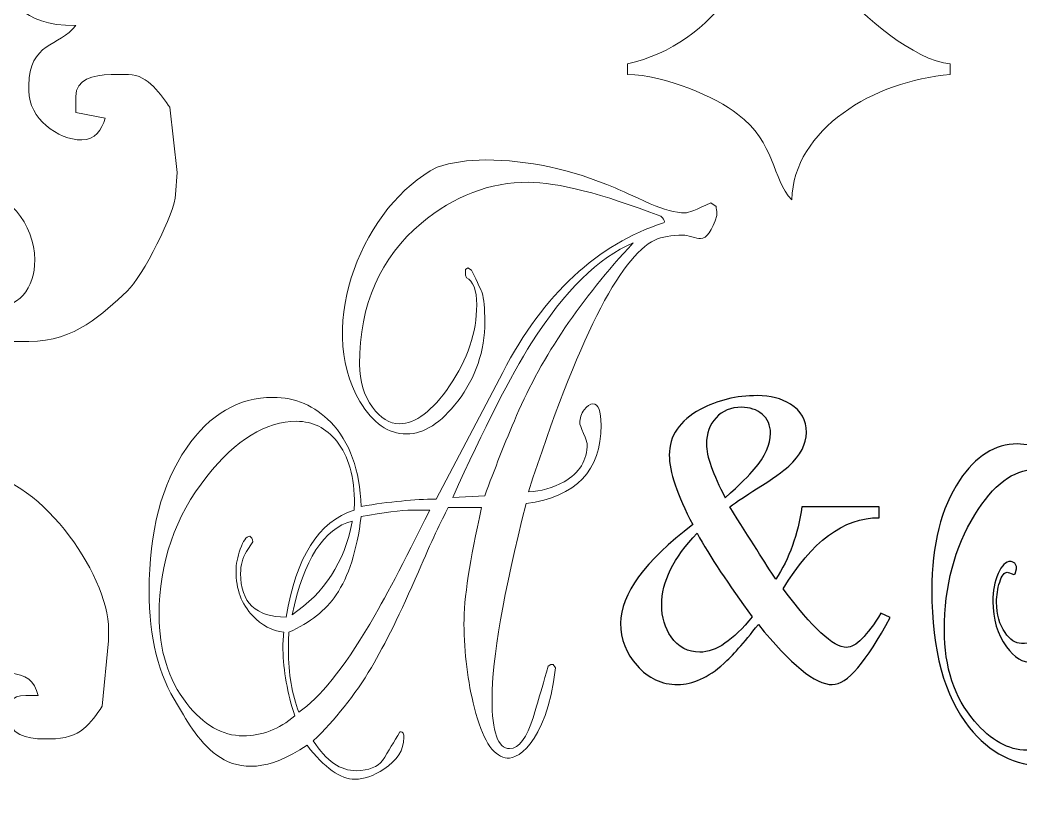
# Model space of a CAD drawing. Header units: millimetres. Extents: x -350 to -130, y -110 to 238.
# Drawn here: x -263.68 to -225.71, y -44.59 to -14.71 of the extents above; entities that cross this region are included whole.
import ezdxf

# ---------------------------------------------------------------- set-up
doc = ezdxf.new("R2010")
doc.units = ezdxf.units.MM
doc.header["$MEASUREMENT"] = 0
doc.layers.add('layer 1', color=7, linetype='Continuous')

msp = doc.modelspace()

# ---------------------------------------------------------------- linework, layer by layer
at = {"layer": 'layer 1', "color": 250, "lineweight": 9}
for points, knots in [([(-341.75, 49), (-341.75, 49), (-138.25, 49), (-138.25, 49), (-138.25, 49), (-133.7125, 49), (-130, 45.4225), (-130, 41.05), (-130, 41.05), (-130, 41.05), (-130, -102.05), (-130, -102.05), (-130, -102.05), (-130, -106.4225), (-133.7125, -110), (-138.25, -110), (-138.25, -110), (-138.25, -110), (-341.75, -110), (-341.75, -110), (-341.75, -110), (-346.2875, -110), (-350, -106.4225), (-350, -102.05), (-350, -102.05), (-350, -102.05), (-350, 41.05), (-350, 41.05), (-350, 41.05), (-350, 45.4225), (-346.2875, 49), (-341.75, 49)], [0, 0, 0, 0, 0.1111111, 0.1111111, 0.1111111, 0.1111111, 0.2222222, 0.2222222, 0.2222222, 0.2222222, 0.3333333, 0.3333333, 0.3333333, 0.3333333, 0.4444444, 0.4444444, 0.4444444, 0.4444445, 0.5555556, 0.5555556, 0.5555556, 0.5555556, 0.6666667, 0.6666667, 0.6666667, 0.6666667, 0.7777778, 0.7777778, 0.7777778, 0.7777778, 1, 1, 1, 1]), ([(-245.2692, -42.7226), (-245.7559, -42.6241), (-246.1452, -41.9932), (-246.4416, -40.8297), (-246.4416, -40.8297), (-246.6993, -39.8108), (-246.8313, -38.7498), (-246.8372, -37.6415), (-246.8372, -37.6415), (-246.8432, -36.6856), (-246.6184, -35.2149), (-246.1688, -33.2243), (-246.1688, -33.2243), (-246.1688, -33.2243), (-247.4338, -33.2243), (-247.4338, -33.2243), (-247.4338, -33.2243), (-247.6976, -33.7075), (-248.0753, -34.5164), (-248.5669, -35.6561), (-248.5669, -35.6561), (-249.2384, -37.2161), (-249.8349, -38.4241), (-250.3475, -39.2855), (-250.3475, -39.2855), (-250.986, -40.3518), (-251.7205, -41.2814), (-252.5538, -42.0693), (-252.5538, -42.0693), (-252.0622, -42.8414), (-251.5166, -43.2196), (-250.9201, -43.2091), (-250.9201, -43.2091), (-250.4464, -43.1985), (-250.1137, -43.0725), (-249.9279, -42.8256), (-249.9279, -42.8256), (-249.706, -42.4685), (-249.4842, -42.1008), (-249.2684, -41.7331), (-249.2684, -41.7331), (-249.2684, -41.7331), (-249.2234, -41.7331), (-249.2234, -41.7331), (-249.2234, -41.7331), (-249.1545, -41.7331), (-249.1185, -41.8067), (-249.1185, -41.9485), (-249.1185, -41.9485), (-249.1185, -42.4212), (-249.3703, -42.8204), (-249.8739, -43.1513), (-249.8739, -43.1513), (-250.2726, -43.4086), (-250.6383, -43.5347), (-250.971, -43.5347), (-250.971, -43.5347), (-251.5226, -43.5347), (-252.1282, -43.104), (-252.7906, -42.2426), (-252.7906, -42.2426), (-255.7676, -44.2536), (-256.938, -41.993), (-257.7069, -40.7114), (-257.7069, -40.7114), (-258.423, -39.5947), (-258.78, -38.1538), (-258.78, -36.381), (-258.78, -36.381), (-258.78, -34.133), (-258.3094, -32.3261), (-257.3651, -30.9605), (-257.3651, -30.9605), (-256.4808, -29.679), (-255.3866, -29.0382), (-254.0826, -29.0382), (-254.0826, -29.0382), (-253.2313, -29.0382), (-252.5029, -29.3533), (-251.8943, -29.9783), (-251.8943, -29.9783), (-251.1689, -30.7242), (-250.7852, -31.7956), (-250.7432, -33.177), (-250.7432, -33.177), (-249.6431, -32.9932), (-248.7018, -32.9039), (-247.9164, -32.9039), (-247.9164, -32.9039), (-247.9164, -32.9039), (-247.8984, -32.9039), (-247.8984, -32.9039), (-247.8984, -32.9039), (-247.8984, -32.9039), (-245.3684, -28.0875), (-245.3684, -28.0875), (-245.3684, -28.0875), (-243.8066, -25.1094), (-241.7712, -23.2185), (-239.2651, -22.4097), (-239.2651, -22.4097), (-239.2531, -22.4097), (-239.2411, -22.3992), (-239.2321, -22.3782), (-239.2321, -22.3782), (-239.2321, -22.3151), (-239.2771, -22.2416), (-239.37, -22.1628), (-239.37, -22.1628), (-241.6183, -21.3014), (-243.294, -20.8707), (-244.3941, -20.8707), (-244.3941, -20.8707), (-245.854, -20.8707), (-247.206, -21.3855), (-248.453, -22.4254), (-248.453, -22.4254), (-250.0148, -23.728), (-250.7972, -25.5138), (-250.7972, -27.7776), (-250.7972, -27.7776), (-250.7972, -28.4236), (-250.6323, -28.9699), (-250.3056, -29.4111), (-250.3056, -29.4111), (-249.9998, -29.8313), (-249.6611, -30.0414), (-249.2863, -30.0414), (-249.2863, -30.0414), (-248.6778, -30.0414), (-248.0423, -29.5581), (-247.3828, -28.597), (-247.3828, -28.597), (-246.6964, -27.5885), (-246.3546, -26.5695), (-246.3546, -25.5296), (-246.3546, -25.5296), (-246.3546, -24.9571), (-246.4865, -24.6157), (-246.7473, -24.5001), (-246.7473, -24.5001), (-246.7473, -24.5001), (-246.7833, -24.3951), (-246.7833, -24.3951), (-246.7833, -24.3951), (-246.7833, -24.3951), (-246.7833, -24.1797), (-246.7833, -24.1797), (-246.7833, -24.1797), (-246.7833, -24.1797), (-246.6964, -24.1167), (-246.6964, -24.1167), (-246.6964, -24.1167), (-246.6964, -24.1167), (-246.5465, -24.206), (-246.5465, -24.206), (-246.5465, -24.206), (-246.3067, -24.7102), (-246.1748, -24.9991), (-246.1508, -25.0674), (-246.1508, -25.0674), (-246.0818, -25.2932), (-246.0459, -25.6609), (-246.0459, -26.1599), (-246.0459, -26.1599), (-246.0459, -27.2786), (-246.3876, -28.2871), (-247.0741, -29.18), (-247.0741, -29.18), (-247.7066, -30.0098), (-248.3511, -30.4248), (-249.0136, -30.4248), (-249.0136, -30.4248), (-249.706, -30.4248), (-250.2936, -30.0151), (-250.7822, -29.1957), (-250.7822, -29.1957), (-252.522, -26.2595), (-250.6096, -21.7166), (-247.8584, -20.2974), (-247.8584, -20.2974), (-247.2905, -20.1159), (-246.6744, -20.0251), (-246.0099, -20.0251), (-246.0099, -20.0251), (-244.4181, -20.0251), (-242.7814, -20.377), (-241.0997, -21.0861), (-241.0997, -21.0861), (-240.8779, -21.1859), (-240.4372, -21.3855), (-239.7747, -21.6848), (-239.7747, -21.6848), (-239.2651, -21.9107), (-238.8215, -22.0262), (-238.4407, -22.0368), (-238.4407, -22.0368), (-238.3418, -22.0368), (-238.0151, -21.9107), (-237.4665, -21.6533), (-237.4665, -21.6533), (-237.4665, -21.6533), (-237.2717, -21.7899), (-237.2717, -21.7899), (-237.2717, -21.7899), (-237.2717, -21.8214), (-237.2687, -21.8634), (-237.2597, -21.9159), (-237.2597, -21.9159), (-237.2507, -21.9685), (-237.2447, -22.0052), (-237.2447, -22.0368), (-237.2447, -22.0368), (-237.2447, -22.0368), (-237.2447, -22.1313), (-237.2447, -22.1313), (-237.2447, -22.1313), (-237.4275, -22.7143), (-237.6314, -23.0084), (-237.8592, -23.0084), (-237.8592, -23.0084), (-237.9371, -23.0084), (-238.048, -22.9874), (-238.1949, -22.9454), (-238.1949, -22.9454), (-238.3418, -22.9034), (-238.4527, -22.8824), (-238.5277, -22.8824), (-238.5277, -22.8824), (-238.9803, -22.8824), (-239.334, -22.9454), (-239.5919, -23.0662), (-239.5919, -23.0662), (-240.9318, -23.7018), (-242.5326, -26.8899), (-244.3941, -32.6255), (-244.3941, -32.6255), (-243.9145, -32.6045), (-243.4649, -32.4785), (-243.0422, -32.2421), (-243.0422, -32.2421), (-242.4576, -31.9112), (-242.1639, -31.428), (-242.1639, -30.7924), (-242.1639, -30.7924), (-242.1639, -30.7504), (-242.2118, -30.6244), (-242.3047, -30.4038), (-242.3047, -30.4038), (-242.3977, -30.1832), (-242.4456, -30.0519), (-242.4456, -30.0098), (-242.4456, -30.0098), (-242.4456, -29.826), (-242.3887, -29.6579), (-242.2778, -29.5109), (-242.2778, -29.5109), (-242.1669, -29.3586), (-242.0559, -29.285), (-241.945, -29.285), (-241.945, -29.285), (-241.7382, -29.285), (-241.6363, -29.5581), (-241.6363, -30.0991), (-241.6363, -30.0991), (-241.6363, -31.8167), (-242.5835, -32.8041), (-244.4811, -33.072), (-244.4811, -33.072), (-245.3444, -36.4913), (-245.7731, -38.9546), (-245.7731, -40.4778), (-245.7731, -40.4778), (-245.7731, -41.7384), (-245.5512, -42.3687), (-245.1046, -42.3687), (-245.1046, -42.3687), (-244.7539, -42.3687), (-244.4541, -41.9695), (-244.2023, -41.1659), (-244.2023, -41.1659), (-244.1843, -41.1081), (-243.9954, -40.4621), (-243.6387, -39.2435), (-243.6387, -39.2435), (-243.6387, -39.2435), (-243.5428, -39.1805), (-243.5428, -39.1805), (-243.5428, -39.1805), (-243.5428, -39.1805), (-243.4559, -39.1805), (-243.4559, -39.1805), (-243.4559, -39.1805), (-243.4559, -39.1805), (-243.3659, -39.3013), (-243.3659, -39.3013), (-243.3659, -39.3013), (-243.711, -42.2985), (-244.9317, -42.8498), (-245.2692, -42.7226)], [0, 0, 0, 0, 0.0131579, 0.0131579, 0.0131579, 0.0131579, 0.0263158, 0.0263158, 0.0263158, 0.0263158, 0.0394737, 0.0394737, 0.0394737, 0.0394737, 0.0526316, 0.0526316, 0.0526316, 0.0526316, 0.0657895, 0.0657895, 0.0657895, 0.0657895, 0.0789474, 0.0789474, 0.0789474, 0.0789474, 0.0921053, 0.0921053, 0.0921053, 0.0921053, 0.1052632, 0.1052632, 0.1052632, 0.1052632, 0.1184211, 0.1184211, 0.1184211, 0.1184211, 0.1315789, 0.1315789, 0.1315789, 0.131579, 0.1447368, 0.1447368, 0.1447368, 0.1447369, 0.1578947, 0.1578947, 0.1578947, 0.1578947, 0.1710526, 0.1710526, 0.1710526, 0.1710526, 0.1842105, 0.1842105, 0.1842105, 0.1842105, 0.1973684, 0.1973684, 0.1973684, 0.1973684, 0.2105263, 0.2105263, 0.2105263, 0.2105263, 0.2236842, 0.2236842, 0.2236842, 0.2236842, 0.2368421, 0.2368421, 0.2368421, 0.2368421, 0.25, 0.25, 0.25, 0.25, 0.2631579, 0.2631579, 0.2631579, 0.2631579, 0.2763158, 0.2763158, 0.2763158, 0.2763158, 0.2894737, 0.2894737, 0.2894737, 0.2894737, 0.3026316, 0.3026316, 0.3026316, 0.3026316, 0.3157895, 0.3157895, 0.3157895, 0.3157895, 0.3289474, 0.3289474, 0.3289474, 0.3289474, 0.3421053, 0.3421053, 0.3421053, 0.3421053, 0.3552632, 0.3552632, 0.3552632, 0.3552632, 0.3684211, 0.3684211, 0.3684211, 0.3684211, 0.3815789, 0.3815789, 0.3815789, 0.381579, 0.3947368, 0.3947368, 0.3947368, 0.3947369, 0.4078947, 0.4078947, 0.4078947, 0.4078947, 0.4210526, 0.4210526, 0.4210526, 0.4210526, 0.4342105, 0.4342105, 0.4342105, 0.4342105, 0.4473684, 0.4473684, 0.4473684, 0.4473684, 0.4605263, 0.4605263, 0.4605263, 0.4605263, 0.4736842, 0.4736842, 0.4736842, 0.4736842, 0.4868421, 0.4868421, 0.4868421, 0.4868421, 0.5, 0.5, 0.5, 0.5, 0.5131579, 0.5131579, 0.5131579, 0.5131579, 0.5263158, 0.5263158, 0.5263158, 0.5263158, 0.5394737, 0.5394737, 0.5394737, 0.5394737, 0.5526316, 0.5526316, 0.5526316, 0.5526316, 0.5657895, 0.5657895, 0.5657895, 0.5657895, 0.5789474, 0.5789474, 0.5789474, 0.5789474, 0.5921053, 0.5921053, 0.5921053, 0.5921053, 0.6052632, 0.6052632, 0.6052632, 0.6052632, 0.6184211, 0.6184211, 0.6184211, 0.6184211, 0.6315789, 0.6315789, 0.6315789, 0.631579, 0.6447368, 0.6447368, 0.6447368, 0.6447369, 0.6578947, 0.6578947, 0.6578947, 0.6578947, 0.6710526, 0.6710526, 0.6710526, 0.6710526, 0.6842105, 0.6842105, 0.6842105, 0.6842105, 0.6973684, 0.6973684, 0.6973684, 0.6973684, 0.7105263, 0.7105263, 0.7105263, 0.7105263, 0.7236842, 0.7236842, 0.7236842, 0.7236842, 0.7368421, 0.7368421, 0.7368421, 0.7368421, 0.75, 0.75, 0.75, 0.75, 0.7631579, 0.7631579, 0.7631579, 0.7631579, 0.7763158, 0.7763158, 0.7763158, 0.7763158, 0.7894737, 0.7894737, 0.7894737, 0.7894737, 0.8026316, 0.8026316, 0.8026316, 0.8026316, 0.8157895, 0.8157895, 0.8157895, 0.8157895, 0.8289474, 0.8289474, 0.8289474, 0.8289474, 0.8421053, 0.8421053, 0.8421053, 0.8421053, 0.8552632, 0.8552632, 0.8552632, 0.8552632, 0.8684211, 0.8684211, 0.8684211, 0.8684211, 0.8815789, 0.8815789, 0.8815789, 0.881579, 0.8947368, 0.8947368, 0.8947368, 0.8947369, 0.9078947, 0.9078947, 0.9078947, 0.9078947, 0.9210526, 0.9210526, 0.9210526, 0.9210526, 0.9342105, 0.9342105, 0.9342105, 0.9342105, 0.9473684, 0.9473684, 0.9473684, 0.9473684, 0.9605263, 0.9605263, 0.9605263, 0.9605263, 0.9736842, 0.9736842, 0.9736842, 0.9736842, 1, 1, 1, 1]), ([(-246.0459, -32.7778), (-245.6831, -31.7746), (-245.2815, -30.7557), (-244.8438, -29.7315), (-244.8438, -29.7315), (-243.8695, -27.473), (-242.3947, -25.288), (-240.4162, -23.1765), (-240.4162, -23.1765), (-241.7292, -23.7228), (-243.0122, -24.9833), (-244.2712, -26.9635), (-244.2712, -26.9635), (-245.0686, -28.224), (-246.0668, -30.1832), (-247.2659, -32.8409), (-247.2659, -32.8409), (-247.2659, -32.8409), (-246.0459, -32.7778), (-246.0459, -32.7778)], [0, 0, 0, 0, 0.1666667, 0.1666667, 0.1666667, 0.1666667, 0.3333333, 0.3333333, 0.3333333, 0.3333333, 0.5, 0.5, 0.5, 0.5, 0.6666667, 0.6666667, 0.6666667, 0.6666667, 1, 1, 1, 1]), ([(-253.669, -37.9462), (-254.1186, -37.8989), (-254.5143, -37.6941), (-254.853, -37.3316), (-254.853, -37.3316), (-255.2757, -36.8904), (-255.4856, -36.3232), (-255.4856, -35.6246), (-255.4856, -35.6246), (-255.4856, -35.3778), (-255.4316, -35.1046), (-255.3237, -34.7948), (-255.3237, -34.7948), (-255.2158, -34.4849), (-255.0959, -34.322), (-254.967, -34.301), (-254.967, -34.301), (-254.892, -34.343), (-254.853, -34.4166), (-254.853, -34.5164), (-254.853, -34.5164), (-254.853, -34.5164), (-255.0839, -34.8893), (-255.0839, -34.8893), (-255.0839, -34.8893), (-255.2367, -35.1309), (-255.3117, -35.4093), (-255.3117, -35.7192), (-255.3117, -35.7192), (-255.3117, -36.8274), (-254.7361, -37.3789), (-253.582, -37.3789), (-253.582, -37.3789), (-253.2073, -35.1046), (-252.35, -33.7495), (-251.007, -33.3188), (-251.007, -33.3188), (-251.007, -33.2978), (-251.004, -33.2611), (-250.998, -33.2085), (-250.998, -33.2085), (-250.992, -33.156), (-250.989, -33.1245), (-250.989, -33.1035), (-250.989, -33.1035), (-250.989, -32.0635), (-251.2169, -31.2652), (-251.6665, -30.7032), (-251.6665, -30.7032), (-252.0652, -30.1989), (-252.5718, -29.9468), (-253.1863, -29.9468), (-253.1863, -29.9468), (-254.3554, -29.9468), (-255.4915, -30.6454), (-256.5917, -32.0373), (-256.5917, -32.0373), (-257.7998, -33.5657), (-258.4023, -35.3147), (-258.4023, -37.2844), (-258.4023, -37.2844), (-258.4023, -38.629), (-258.0546, -39.753), (-257.3561, -40.6564), (-257.3561, -40.6564), (-256.7176, -41.4758), (-256.0042, -41.8855), (-255.2158, -41.8855), (-255.2158, -41.8855), (-254.5053, -41.8855), (-253.8518, -41.6333), (-253.2553, -41.1291), (-253.2553, -41.1291), (-253.5371, -40.2625), (-253.6869, -39.4168), (-253.7049, -38.608), (-253.7049, -38.608), (-253.7109, -38.4136), (-253.6989, -38.193), (-253.669, -37.9462)], [0, 0, 0, 0, 0.047619, 0.047619, 0.047619, 0.0476191, 0.0952381, 0.0952381, 0.0952381, 0.0952381, 0.1428571, 0.1428571, 0.1428571, 0.1428572, 0.1904762, 0.1904762, 0.1904762, 0.1904762, 0.2380952, 0.2380952, 0.2380952, 0.2380952, 0.2857143, 0.2857143, 0.2857143, 0.2857143, 0.3333333, 0.3333333, 0.3333333, 0.3333333, 0.3809524, 0.3809524, 0.3809524, 0.3809524, 0.4285714, 0.4285714, 0.4285714, 0.4285714, 0.4761905, 0.4761905, 0.4761905, 0.4761905, 0.5238095, 0.5238095, 0.5238095, 0.5238095, 0.5714286, 0.5714286, 0.5714286, 0.5714286, 0.6190476, 0.6190476, 0.6190476, 0.6190476, 0.6666667, 0.6666667, 0.6666667, 0.6666667, 0.7142857, 0.7142857, 0.7142857, 0.7142857, 0.7619048, 0.7619048, 0.7619048, 0.7619048, 0.8095238, 0.8095238, 0.8095238, 0.8095238, 0.8571429, 0.8571429, 0.8571429, 0.8571429, 0.9047619, 0.9047619, 0.9047619, 0.9047619, 1, 1, 1, 1]), ([(-248.1352, -33.3188), (-248.1352, -33.3188), (-248.7947, -33.3188), (-248.7947, -33.3188), (-248.7947, -33.3188), (-249.2294, -33.3188), (-249.8769, -33.4029), (-250.7372, -33.5657), (-250.7372, -33.5657), (-250.8991, -34.8578), (-251.2169, -35.8452), (-251.6845, -36.5333), (-251.6845, -36.5333), (-252.0832, -37.1216), (-252.6797, -37.589), (-253.4771, -37.9514), (-253.4771, -37.9514), (-253.4891, -38.0932), (-253.4951, -38.3138), (-253.4951, -38.6132), (-253.4951, -38.6132), (-253.4951, -39.5429), (-253.3632, -40.336), (-253.0994, -40.982), (-253.0994, -40.982), (-252.314, -40.4568), (-251.4177, -39.3433), (-250.4105, -37.6415), (-250.4105, -37.6415), (-249.8889, -36.7696), (-249.1305, -35.3305), (-248.1352, -33.3188)], [0, 0, 0, 0, 0.1111111, 0.1111111, 0.1111111, 0.1111111, 0.2222222, 0.2222222, 0.2222222, 0.2222222, 0.3333333, 0.3333333, 0.3333333, 0.3333333, 0.4444444, 0.4444444, 0.4444444, 0.4444445, 0.5555556, 0.5555556, 0.5555556, 0.5555556, 0.6666667, 0.6666667, 0.6666667, 0.6666667, 0.7777778, 0.7777778, 0.7777778, 0.7777778, 1, 1, 1, 1]), ([(-251.079, -33.7653), (-251.079, -33.7653), (-251.079, -33.7338), (-251.079, -33.7338), (-251.079, -33.7338), (-252.1491, -34.0122), (-252.9105, -35.1939), (-253.3602, -37.2896), (-253.3602, -37.2896), (-252.1311, -36.465), (-251.3697, -35.2937), (-251.079, -33.7653)], [0, 0, 0, 0, 0.25, 0.25, 0.25, 0.25, 0.5, 0.5, 0.5, 0.5, 1, 1, 1, 1])]:
    msp.add_open_spline(points, degree=3, knots=knots, dxfattribs=at)
at = {"layer": 'layer 1', "lineweight": 9}
for points, knots in [([(-240.6353, -16.7862), (-239.2066, -16.7862), (-237.2633, -17.6624), (-236.4571, -18.2812), (-236.4571, -18.2812), (-235.0092, -19.3926), (-235.1617, -20.7284), (-234.4016, -21.5403), (-234.4016, -21.5403), (-234.3374, -18.8662), (-231.2878, -17.01), (-228.3905, -16.7862), (-228.3905, -16.7862), (-228.3905, -16.7862), (-228.3905, -16.3728), (-228.3905, -16.3728), (-228.3905, -16.3728), (-229.7386, -16.2686), (-231.8141, -14.5001), (-232.4922, -13.5665), (-232.4922, -13.5665), (-233.417, -12.2932), (-234.1661, -9.6274), (-234.6242, -9.1381), (-234.6242, -9.1381), (-235.429, -12.3454), (-237.2788, -15.6467), (-240.6353, -16.3728), (-240.6353, -16.3728), (-240.6353, -16.3728), (-240.6353, -16.7862), (-240.6353, -16.7862)], [0, 0, 0, 0, 0.1111111, 0.1111111, 0.1111111, 0.1111111, 0.2222222, 0.2222222, 0.2222222, 0.2222222, 0.3333333, 0.3333333, 0.3333333, 0.3333333, 0.4444444, 0.4444444, 0.4444444, 0.4444445, 0.5555556, 0.5555556, 0.5555556, 0.5555556, 0.6666667, 0.6666667, 0.6666667, 0.6666667, 0.7777778, 0.7777778, 0.7777778, 0.7777778, 1, 1, 1, 1]), ([(-268.4645, -23.6074), (-267.6711, -22.7599), (-267.6203, -21.127), (-265.5703, -21.127), (-265.5703, -21.127), (-264.1603, -21.127), (-263.1213, -22.4771), (-263.1213, -23.8141), (-263.1213, -23.8141), (-263.1213, -24.9117), (-263.6962, -25.6744), (-264.9023, -25.6744), (-264.9023, -25.6744), (-264.9023, -25.6744), (-266.0155, -25.6744), (-266.0155, -25.6744), (-266.0155, -25.6744), (-265.802, -26.4169), (-264.9869, -26.9147), (-264.0118, -26.9147), (-264.0118, -26.9147), (-264.0118, -26.9147), (-263.3439, -26.9147), (-263.3439, -26.9147), (-263.3439, -26.9147), (-261.5703, -26.9147), (-260.5495, -25.8633), (-259.6127, -25.0046), (-259.6127, -25.0046), (-259.048, -24.487), (-257.778, -21.977), (-257.778, -21.3337), (-257.778, -21.3337), (-257.778, -21.3337), (-257.7213, -20.5009), (-257.7213, -20.5009), (-257.7213, -20.5009), (-257.7213, -20.5009), (-258.0007, -18.0264), (-258.0007, -18.0264), (-258.0007, -18.0264), (-258.3189, -17.5852), (-258.806, -16.7862), (-259.5592, -16.7862), (-259.5592, -16.7862), (-259.5592, -16.7862), (-260.227, -16.7862), (-260.227, -16.7862), (-260.227, -16.7862), (-260.9106, -16.7862), (-261.5629, -16.9776), (-261.5629, -17.613), (-261.5629, -17.613), (-261.5629, -17.613), (-261.5608, -18.2257), (-261.5608, -18.2257), (-261.5608, -18.2257), (-261.5608, -18.2257), (-260.4497, -18.4398), (-260.4497, -18.4398), (-260.4497, -18.4398), (-260.5761, -18.8795), (-260.8362, -19.2666), (-261.3402, -19.2666), (-261.3402, -19.2666), (-262.2552, -19.2666), (-263.3439, -18.4375), (-263.3439, -17.4063), (-263.3439, -17.4063), (-263.3439, -17.4063), (-263.3439, -17.1996), (-263.3439, -17.1996), (-263.3439, -17.1996), (-263.3439, -15.5632), (-262.1852, -15.7146), (-261.5629, -14.9259), (-261.5629, -14.9259), (-263.7511, -14.9259), (-263.8555, -13.8547), (-265.125, -13.0655), (-265.125, -13.0655), (-265.125, -15.8461), (-267.4077, -19.68), (-270.0229, -19.68), (-270.0229, -19.68), (-270.0229, -19.68), (-271.1361, -19.68), (-271.1361, -19.68), (-271.1361, -19.68), (-271.1361, -19.68), (-271.1361, -20.0934), (-271.1361, -20.0934), (-271.1361, -20.0934), (-269.4822, -20.2212), (-268.8163, -22.2054), (-268.4645, -23.6074)], [0, 0, 0, 0, 0.04, 0.04, 0.04, 0.04, 0.08, 0.08, 0.08, 0.08, 0.12, 0.12, 0.12, 0.12, 0.16, 0.16, 0.16, 0.16, 0.2, 0.2, 0.2, 0.2, 0.24, 0.24, 0.24, 0.24, 0.28, 0.28, 0.28, 0.28, 0.32, 0.32, 0.32, 0.32, 0.36, 0.36, 0.36, 0.36, 0.4, 0.4, 0.4, 0.4, 0.44, 0.44, 0.44, 0.44, 0.48, 0.48, 0.48, 0.48, 0.52, 0.52, 0.52, 0.52, 0.56, 0.56, 0.56, 0.56, 0.6, 0.6, 0.6, 0.6, 0.64, 0.64, 0.64, 0.64, 0.68, 0.68, 0.68, 0.68, 0.72, 0.72, 0.72, 0.72, 0.76, 0.76, 0.76, 0.76, 0.8, 0.8, 0.8, 0.8, 0.84, 0.84, 0.84, 0.84, 0.88, 0.88, 0.88, 0.88, 0.92, 0.92, 0.92, 0.92, 1, 1, 1, 1]), ([(-272.1177, -39.1102), (-270.1333, -39.1102), (-267.665, -43.0766), (-267.665, -45.7247), (-267.665, -45.7247), (-266.4364, -44.9609), (-266.381, -43.8643), (-264.1029, -43.8643), (-264.1029, -43.8643), (-264.6483, -43.1731), (-265.8839, -42.9778), (-265.8839, -41.7973), (-265.8839, -41.7973), (-265.8839, -40.6183), (-265.094, -39.5236), (-264.1029, -39.5236), (-264.1029, -39.5236), (-263.4196, -39.5236), (-263.1455, -39.8085), (-262.9897, -40.3504), (-262.9897, -40.3504), (-263.7031, -40.3652), (-264.1029, -40.2831), (-264.1029, -40.9705), (-264.1029, -40.9705), (-264.1029, -40.9705), (-264.1029, -41.1772), (-264.1029, -41.1772), (-264.1029, -41.1772), (-264.1029, -41.8126), (-263.4506, -42.004), (-262.767, -42.004), (-262.767, -42.004), (-262.767, -42.004), (-262.5444, -42.004), (-262.5444, -42.004), (-262.5444, -42.004), (-261.3626, -42.004), (-261.0013, -41.4025), (-260.5625, -40.7615), (-260.5625, -40.7615), (-260.5625, -40.7615), (-260.318, -38.2833), (-260.318, -38.2833), (-260.318, -38.2833), (-260.318, -38.2833), (-260.318, -37.87), (-260.318, -37.87), (-260.318, -37.87), (-260.318, -35.6892), (-263.0895, -31.8755), (-265.4386, -31.8755), (-265.4386, -31.8755), (-265.4386, -31.8755), (-266.9971, -31.8755), (-266.9971, -31.8755), (-266.9971, -31.8755), (-267.5941, -31.8755), (-268.3869, -32.5294), (-268.5555, -33.1158), (-268.5555, -33.1158), (-268.5555, -33.1158), (-266.9971, -33.1158), (-266.9971, -33.1158), (-266.9971, -33.1158), (-266.2545, -33.1158), (-265.6613, -34.1268), (-265.6613, -34.7694), (-265.6613, -34.7694), (-265.6613, -36.2836), (-266.5214, -37.6632), (-268.1103, -37.6632), (-268.1103, -37.6632), (-268.1103, -37.6632), (-268.3328, -37.6632), (-268.3328, -37.6632), (-268.3328, -37.6632), (-269.966, -37.6632), (-270.3836, -35.846), (-271.0045, -35.1828), (-271.0045, -35.1828), (-271.3563, -36.5848), (-272.0222, -38.569), (-273.6761, -38.6968), (-273.6761, -38.6968), (-273.6761, -38.6968), (-273.6761, -39.1102), (-273.6761, -39.1102), (-273.6761, -39.1102), (-273.6761, -39.1102), (-272.1177, -39.1102), (-272.1177, -39.1102)], [0, 0, 0, 0, 0.0416667, 0.0416667, 0.0416667, 0.0416667, 0.0833333, 0.0833333, 0.0833333, 0.0833333, 0.125, 0.125, 0.125, 0.125, 0.1666667, 0.1666667, 0.1666667, 0.1666667, 0.2083333, 0.2083333, 0.2083333, 0.2083333, 0.25, 0.25, 0.25, 0.25, 0.2916667, 0.2916667, 0.2916667, 0.2916667, 0.3333333, 0.3333333, 0.3333333, 0.3333333, 0.375, 0.375, 0.375, 0.375, 0.4166667, 0.4166667, 0.4166667, 0.4166667, 0.4583333, 0.4583333, 0.4583333, 0.4583333, 0.5, 0.5, 0.5, 0.5, 0.5416667, 0.5416667, 0.5416667, 0.5416667, 0.5833333, 0.5833333, 0.5833333, 0.5833333, 0.625, 0.625, 0.625, 0.625, 0.6666667, 0.6666667, 0.6666667, 0.6666667, 0.7083333, 0.7083333, 0.7083333, 0.7083333, 0.75, 0.75, 0.75, 0.75, 0.7916667, 0.7916667, 0.7916667, 0.7916667, 0.8333333, 0.8333333, 0.8333333, 0.8333333, 0.875, 0.875, 0.875, 0.875, 0.9166667, 0.9166667, 0.9166667, 0.9166667, 1, 1, 1, 1])]:
    msp.add_open_spline(points, degree=3, knots=knots, dxfattribs=at)
at = {"layer": 'layer 1', "color": 250}
msp.add_open_spline([(-218.6749, -20.8482), (-219.9069, -20.8482), (-221.0249, -21.4032), (-222.029, -22.5079), (-222.029, -22.5079), (-223.2731, -23.8849), (-223.8964, -25.7697), (-223.8964, -28.1728), (-223.8964, -28.1728), (-223.8964, -29.0943), (-223.7508, -29.8482), (-223.4622, -30.4346), (-223.4622, -30.4346), (-223.1736, -31.0157), (-222.8147, -31.3089), (-222.383, -31.3089), (-222.383, -31.3089), (-221.8471, -31.3089), (-221.265, -30.7906), (-220.6345, -29.7592), (-220.6345, -29.7592), (-219.9772, -28.6754), (-219.6474, -27.5707), (-219.6474, -26.4451), (-219.6474, -26.4451), (-219.6474, -25.8587), (-219.7323, -25.3927), (-219.9045, -25.0472), (-219.9045, -25.0472), (-220.0742, -24.6964), (-220.295, -24.5236), (-220.5641, -24.5236), (-220.5641, -24.5236), (-220.974, -24.5236), (-221.3426, -24.8168), (-221.6749, -25.3979), (-221.6749, -25.3979), (-222.0314, -26.0105), (-222.2084, -26.7487), (-222.2084, -27.6074), (-222.2084, -27.6074), (-222.2084, -27.9529), (-222.1308, -28.2409), (-221.9732, -28.466), (-221.9732, -28.466), (-221.9732, -28.466), (-221.7452, -28.8011), (-221.7452, -28.8011), (-221.7452, -28.8011), (-221.7767, -28.9477), (-221.8204, -29.0157), (-221.8713, -29.0157), (-221.8713, -29.0157), (-221.8907, -28.9948), (-221.915, -28.9738), (-221.9416, -28.9529), (-221.9416, -28.9529), (-222.2254, -28.3089), (-222.3685, -27.8063), (-222.3685, -27.4503), (-222.3685, -27.4503), (-222.3685, -26.4869), (-222.189, -25.6911), (-221.8276, -25.0681), (-221.8276, -25.0681), (-221.4978, -24.4765), (-221.1049, -24.1781), (-220.649, -24.1781), (-220.649, -24.1781), (-220.2901, -24.1781), (-219.9942, -24.4294), (-219.7614, -24.932), (-219.7614, -24.932), (-219.531, -25.4346), (-219.4146, -26.0733), (-219.4146, -26.8482), (-219.4146, -26.8482), (-219.4146, -28.2409), (-219.6887, -29.4346), (-220.2391, -30.4293), (-220.2391, -30.4293), (-220.7581, -31.3717), (-221.3475, -31.8429), (-222.0071, -31.8429), (-222.0071, -31.8429), (-222.6959, -31.8429), (-223.2706, -31.3403), (-223.7241, -30.3351), (-223.7241, -30.3351), (-224.1777, -29.3299), (-224.4056, -28.0786), (-224.4056, -26.5812), (-224.4056, -26.5812), (-224.4056, -24.3404), (-223.9084, -22.6336), (-222.9142, -21.4608), (-222.9142, -21.4608), (-222.1138, -20.5184), (-221.151, -20.0524), (-220.0233, -20.0629), (-220.0233, -20.0629), (-218.7865, -20.0734), (-217.5933, -20.4137), (-216.4438, -21.0891), (-216.4438, -21.0891), (-216.4438, -21.0891), (-216.0581, -21.3299), (-215.2845, -21.8168), (-215.2845, -21.8168), (-214.8407, -22.0995), (-214.4478, -22.2357), (-214.1059, -22.2357), (-214.1059, -22.2357), (-214.021, -22.2357), (-213.8949, -22.1624), (-213.7251, -22.0158), (-213.7251, -22.0158), (-213.5578, -21.8639), (-213.4608, -21.7906), (-213.4317, -21.7906), (-213.4317, -21.7906), (-213.4026, -21.7906), (-213.3832, -21.8744), (-213.3759, -22.0367), (-213.3759, -22.0367), (-213.3759, -22.2723), (-213.4099, -22.5079), (-213.4802, -22.7435), (-213.4802, -22.7435), (-213.5578, -23.0105), (-213.6475, -23.1414), (-213.7518, -23.1414), (-213.7518, -23.1414), (-213.8415, -23.1414), (-213.9725, -23.0995), (-214.1422, -23.021), (-214.1422, -23.021), (-214.312, -22.9372), (-214.4406, -22.8953), (-214.5254, -22.8953), (-214.5254, -22.8953), (-215.3839, -22.8744), (-216.1891, -23.911), (-216.9409, -25.9948), (-216.9409, -25.9948), (-217.506, -27.5602), (-217.9716, -29.4555), (-218.3403, -31.6859), (-218.3403, -31.6859), (-218.2408, -31.5811), (-218.1778, -31.5288), (-218.1487, -31.5288), (-218.1487, -31.5288), (-218.1123, -31.5288), (-218.0541, -31.5445), (-217.9764, -31.5759), (-217.9764, -31.5759), (-217.8964, -31.6073), (-217.8382, -31.623), (-217.8019, -31.623), (-217.8019, -31.623), (-217.1277, -31.623), (-216.3104, -30.6178), (-215.35, -28.6021), (-215.35, -28.6021), (-215.35, -28.6021), (-212.6774, -23.021), (-212.6774, -23.021), (-212.6774, -23.021), (-211.5182, -21.0053), (-210.3565, -20.0001), (-209.1973, -20.0001), (-209.1973, -20.0001), (-208.7899, -20.0001), (-208.5861, -20.2095), (-208.5861, -20.6283), (-208.5861, -20.6283), (-208.5861, -20.8325), (-208.6298, -21.0262), (-208.722, -21.22), (-208.722, -21.22), (-208.8117, -21.4084), (-208.9039, -21.5027), (-208.9985, -21.5027), (-208.9985, -21.5027), (-208.9985, -21.5027), (-209.2458, -20.9948), (-209.2458, -20.9948), (-209.2458, -20.9948), (-209.4083, -20.665), (-209.5611, -20.5027), (-209.709, -20.5027), (-209.709, -20.5027), (-210.1916, -20.5027), (-210.8804, -21.3823), (-211.7753, -23.1414), (-211.7753, -23.1414), (-212.5635, -24.6859), (-213.4486, -26.4032), (-214.4333, -28.2984), (-214.4333, -28.2984), (-215.4616, -30.2723), (-216.4074, -31.4241), (-217.2756, -31.7487), (-217.2756, -31.7487), (-217.2756, -31.7487), (-217.7582, -31.9319), (-217.7582, -31.9319), (-217.7582, -31.9319), (-217.62, -32.0681), (-217.4599, -32.2356), (-217.2731, -32.4398), (-217.2731, -32.4398), (-216.7033, -33.0733), (-216.3783, -34.2565), (-216.2958, -35.9843), (-216.2958, -35.9843), (-216.2691, -36.7225), (-216.2061, -38.1675), (-216.1115, -40.3245), (-216.1115, -40.3245), (-216.0509, -41.7277), (-215.8205, -42.4292), (-215.4252, -42.4292), (-215.4252, -42.4292), (-215.0032, -42.4292), (-214.6564, -41.5392), (-214.3823, -39.7539), (-214.3823, -39.7539), (-214.3823, -39.7539), (-214.2902, -39.5392), (-214.2902, -39.5392), (-214.2902, -39.5392), (-214.2902, -39.5392), (-214.1762, -39.445), (-214.1762, -39.445), (-214.1762, -39.445), (-214.1762, -39.445), (-214.0719, -39.5706), (-214.0719, -39.5706), (-214.0719, -39.5706), (-214.118, -40.4083), (-214.3193, -41.1832), (-214.6758, -41.8952), (-214.6758, -41.8952), (-215.0299, -42.6072), (-215.4009, -42.9633), (-215.789, -42.9633), (-215.789, -42.9633), (-216.9457, -42.9633), (-217.523, -41.424), (-217.523, -38.3403), (-217.523, -38.3403), (-217.523, -37.9319), (-217.5133, -37.3193), (-217.4963, -36.5078), (-217.4963, -36.5078), (-217.4769, -35.6963), (-217.4672, -35.0837), (-217.4672, -34.6754), (-217.4672, -34.6754), (-217.4672, -32.9738), (-217.6612, -32.1256), (-218.0492, -32.1256), (-218.0492, -32.1256), (-218.1074, -32.1256), (-218.1729, -32.1466), (-218.2481, -32.1937), (-218.2481, -32.1937), (-218.2481, -32.1937), (-218.3063, -32.1361), (-218.3063, -32.1361), (-218.3063, -32.1361), (-218.3063, -32.1361), (-218.3839, -31.8429), (-218.3839, -31.8429), (-218.3839, -31.8429), (-219.16, -35.7068), (-219.9336, -38.4136), (-220.7, -39.9528), (-220.7, -39.9528), (-221.7185, -41.9999), (-223.0887, -43.0261), (-224.8131, -43.0261), (-224.8131, -43.0261), (-225.9407, -43.0261), (-226.8939, -42.5392), (-227.6699, -41.5654), (-227.6699, -41.5654), (-228.6182, -40.3821), (-229.0911, -38.6439), (-229.0911, -36.3612), (-229.0911, -36.3612), (-229.0911, -34.6335), (-228.7394, -33.2408), (-228.0385, -32.1885), (-228.0385, -32.1885), (-227.425, -31.267), (-226.6926, -30.8063), (-225.8462, -30.8063), (-225.8462, -30.8063), (-225.1671, -30.8063), (-224.5681, -31.1309), (-224.0491, -31.7749), (-224.0491, -31.7749), (-223.4234, -32.5393), (-223.1106, -33.5916), (-223.1106, -34.9214), (-223.1106, -34.9214), (-223.1106, -36.1623), (-223.3386, -37.1727), (-223.792, -37.9633), (-223.792, -37.9633), (-224.2092, -38.712), (-224.7112, -39.0889), (-225.2981, -39.0994), (-225.2981, -39.0994), (-225.6376, -39.1099), (-225.9577, -38.9109), (-226.2561, -38.5026), (-226.2561, -38.5026), (-226.6029, -38.0314), (-226.775, -37.4555), (-226.775, -36.7801), (-226.775, -36.7801), (-226.775, -36.3926), (-226.7071, -36.0418), (-226.5713, -35.7277), (-226.5713, -35.7277), (-226.4379, -35.4136), (-226.2827, -35.2617), (-226.1081, -35.2617), (-226.1081, -35.2617), (-226.0693, -35.2617), (-226.0111, -35.2827), (-225.9359, -35.335), (-225.9359, -35.335), (-225.9359, -35.335), (-225.8729, -35.4607), (-225.8729, -35.4607), (-225.8729, -35.4607), (-225.8729, -35.4607), (-225.8729, -35.5497), (-225.8729, -35.5497), (-225.8729, -35.5497), (-225.8729, -35.5497), (-225.9214, -35.7329), (-225.9214, -35.7329), (-225.9214, -35.7329), (-225.9214, -35.7329), (-225.9796, -35.7644), (-225.9796, -35.7644), (-225.9796, -35.7644), (-226.1202, -35.7068), (-226.2027, -35.6754), (-226.2269, -35.6754), (-226.2269, -35.6754), (-226.3409, -35.6754), (-226.4379, -35.801), (-226.5155, -36.0523), (-226.5155, -36.0523), (-226.5931, -36.2984), (-226.632, -36.5549), (-226.632, -36.8115), (-226.632, -36.8115), (-226.632, -37.2827), (-226.5252, -37.6649), (-226.3118, -37.9633), (-226.3118, -37.9633), (-226.1226, -38.2408), (-225.9141, -38.3769), (-225.6861, -38.3769), (-225.6861, -38.3769), (-225.1138, -38.3874), (-224.5924, -38.0785), (-224.1243, -37.4555), (-224.1243, -37.4555), (-223.5738, -36.7277), (-223.2997, -35.7958), (-223.2997, -34.6492), (-223.2997, -34.6492), (-223.2997, -33.7068), (-223.5156, -32.9738), (-223.9449, -32.4398), (-223.9449, -32.4398), (-224.3037, -32), (-224.7185, -31.7801), (-225.1865, -31.7801), (-225.1865, -31.7801), (-225.9941, -31.7801), (-226.7532, -32.3508), (-227.4613, -33.4974), (-227.4613, -33.4974), (-228.2277, -34.7382), (-228.6109, -36.1937), (-228.6109, -37.8743), (-228.6109, -37.8743), (-228.6109, -39.2827), (-228.2326, -40.4345), (-227.4759, -41.3245), (-227.4759, -41.3245), (-226.8454, -42.0627), (-226.1833, -42.4292), (-225.4873, -42.4292), (-225.4873, -42.4292), (-223.9449, -42.4292), (-222.5601, -40.8638), (-221.3353, -37.7277), (-221.3353, -37.7277), (-220.2925, -34.4031), (-219.3249, -31.3508), (-218.43, -28.5759), (-218.43, -28.5759), (-217.3047, -25.0943), (-216.0654, -23.0524), (-214.717, -22.4608), (-214.717, -22.4608), (-214.717, -22.4608), (-216.6717, -21.3875), (-216.6717, -21.3875), (-216.6717, -21.3875), (-217.3241, -21.0262), (-217.9934, -20.8482), (-218.6749, -20.8482)], degree=3, knots=[0, 0, 0, 0, 0.0093458, 0.0093458, 0.0093458, 0.0093458, 0.0186916, 0.0186916, 0.0186916, 0.0186916, 0.0280374, 0.0280374, 0.0280374, 0.0280374, 0.0373832, 0.0373832, 0.0373832, 0.0373832, 0.046729, 0.046729, 0.046729, 0.046729, 0.0560748, 0.0560748, 0.0560748, 0.0560748, 0.0654206, 0.0654206, 0.0654206, 0.0654206, 0.0747664, 0.0747664, 0.0747664, 0.0747664, 0.0841121, 0.0841121, 0.0841121, 0.0841122, 0.0934579, 0.0934579, 0.0934579, 0.093458, 0.1028037, 0.1028037, 0.1028037, 0.1028037, 0.1121495, 0.1121495, 0.1121495, 0.1121495, 0.1214953, 0.1214953, 0.1214953, 0.1214953, 0.1308411, 0.1308411, 0.1308411, 0.1308411, 0.1401869, 0.1401869, 0.1401869, 0.1401869, 0.1495327, 0.1495327, 0.1495327, 0.1495327, 0.1588785, 0.1588785, 0.1588785, 0.1588785, 0.1682243, 0.1682243, 0.1682243, 0.1682243, 0.1775701, 0.1775701, 0.1775701, 0.1775701, 0.1869159, 0.1869159, 0.1869159, 0.1869159, 0.1962617, 0.1962617, 0.1962617, 0.1962617, 0.2056075, 0.2056075, 0.2056075, 0.2056075, 0.2149533, 0.2149533, 0.2149533, 0.2149533, 0.2242991, 0.2242991, 0.2242991, 0.2242991, 0.2336449, 0.2336449, 0.2336449, 0.2336449, 0.2429907, 0.2429907, 0.2429907, 0.2429907, 0.2523364, 0.2523364, 0.2523364, 0.2523365, 0.2616822, 0.2616822, 0.2616822, 0.2616823, 0.271028, 0.271028, 0.271028, 0.271028, 0.2803738, 0.2803738, 0.2803738, 0.2803738, 0.2897196, 0.2897196, 0.2897196, 0.2897196, 0.2990654, 0.2990654, 0.2990654, 0.2990654, 0.3084112, 0.3084112, 0.3084112, 0.3084112, 0.317757, 0.317757, 0.317757, 0.317757, 0.3271028, 0.3271028, 0.3271028, 0.3271028, 0.3364486, 0.3364486, 0.3364486, 0.3364486, 0.3457944, 0.3457944, 0.3457944, 0.3457944, 0.3551402, 0.3551402, 0.3551402, 0.3551402, 0.364486, 0.364486, 0.364486, 0.364486, 0.3738318, 0.3738318, 0.3738318, 0.3738318, 0.3831776, 0.3831776, 0.3831776, 0.3831776, 0.3925234, 0.3925234, 0.3925234, 0.3925234, 0.4018692, 0.4018692, 0.4018692, 0.4018692, 0.411215, 0.411215, 0.411215, 0.411215, 0.4205607, 0.4205607, 0.4205607, 0.4205608, 0.4299065, 0.4299065, 0.4299065, 0.4299066, 0.4392523, 0.4392523, 0.4392523, 0.4392523, 0.4485981, 0.4485981, 0.4485981, 0.4485981, 0.4579439, 0.4579439, 0.4579439, 0.4579439, 0.4672897, 0.4672897, 0.4672897, 0.4672897, 0.4766355, 0.4766355, 0.4766355, 0.4766355, 0.4859813, 0.4859813, 0.4859813, 0.4859813, 0.4953271, 0.4953271, 0.4953271, 0.4953271, 0.5046729, 0.5046729, 0.5046729, 0.5046729, 0.5140187, 0.5140187, 0.5140187, 0.5140187, 0.5233645, 0.5233645, 0.5233645, 0.5233645, 0.5327103, 0.5327103, 0.5327103, 0.5327103, 0.5420561, 0.5420561, 0.5420561, 0.5420561, 0.5514019, 0.5514019, 0.5514019, 0.5514019, 0.5607477, 0.5607477, 0.5607477, 0.5607477, 0.5700935, 0.5700935, 0.5700935, 0.5700935, 0.5794393, 0.5794393, 0.5794393, 0.5794393, 0.588785, 0.588785, 0.588785, 0.5887851, 0.5981308, 0.5981308, 0.5981308, 0.5981309, 0.6074766, 0.6074766, 0.6074766, 0.6074766, 0.6168224, 0.6168224, 0.6168224, 0.6168224, 0.6261682, 0.6261682, 0.6261682, 0.6261682, 0.635514, 0.635514, 0.635514, 0.635514, 0.6448598, 0.6448598, 0.6448598, 0.6448598, 0.6542056, 0.6542056, 0.6542056, 0.6542056, 0.6635514, 0.6635514, 0.6635514, 0.6635514, 0.6728972, 0.6728972, 0.6728972, 0.6728972, 0.682243, 0.682243, 0.682243, 0.682243, 0.6915888, 0.6915888, 0.6915888, 0.6915888, 0.7009346, 0.7009346, 0.7009346, 0.7009346, 0.7102804, 0.7102804, 0.7102804, 0.7102804, 0.7196262, 0.7196262, 0.7196262, 0.7196262, 0.728972, 0.728972, 0.728972, 0.728972, 0.7383178, 0.7383178, 0.7383178, 0.7383178, 0.7476636, 0.7476636, 0.7476636, 0.7476636, 0.7570093, 0.7570093, 0.7570093, 0.7570094, 0.7663551, 0.7663551, 0.7663551, 0.7663552, 0.7757009, 0.7757009, 0.7757009, 0.7757009, 0.7850467, 0.7850467, 0.7850467, 0.7850467, 0.7943925, 0.7943925, 0.7943925, 0.7943925, 0.8037383, 0.8037383, 0.8037383, 0.8037383, 0.8130841, 0.8130841, 0.8130841, 0.8130841, 0.8224299, 0.8224299, 0.8224299, 0.8224299, 0.8317757, 0.8317757, 0.8317757, 0.8317757, 0.8411215, 0.8411215, 0.8411215, 0.8411215, 0.8504673, 0.8504673, 0.8504673, 0.8504673, 0.8598131, 0.8598131, 0.8598131, 0.8598131, 0.8691589, 0.8691589, 0.8691589, 0.8691589, 0.8785047, 0.8785047, 0.8785047, 0.8785047, 0.8878505, 0.8878505, 0.8878505, 0.8878505, 0.8971963, 0.8971963, 0.8971963, 0.8971963, 0.9065421, 0.9065421, 0.9065421, 0.9065421, 0.9158879, 0.9158879, 0.9158879, 0.9158879, 0.9252336, 0.9252336, 0.9252336, 0.9252337, 0.9345794, 0.9345794, 0.9345794, 0.9345794, 0.9439252, 0.9439252, 0.9439252, 0.9439252, 0.953271, 0.953271, 0.953271, 0.953271, 0.9626168, 0.9626168, 0.9626168, 0.9626168, 0.9719626, 0.9719626, 0.9719626, 0.9719626, 0.9813084, 0.9813084, 0.9813084, 0.9813084, 1, 1, 1, 1], dxfattribs=at)
at = {"layer": 'layer 1', "color": 23}
for points, knots in [([(-230.6741, -37.3889), (-231.5702, -39.0887), (-232.3011, -39.9399), (-232.8639, -39.9399), (-232.8639, -39.9399), (-233.508, -39.9399), (-234.4433, -39.1811), (-235.6698, -37.6605), (-235.6698, -37.6605), (-236.2326, -38.369), (-236.6695, -38.8646), (-236.9831, -39.1447), (-236.9831, -39.1447), (-237.574, -39.6739), (-238.1564, -39.9399), (-238.7305, -39.9399), (-238.7305, -39.9399), (-239.3297, -39.9399), (-239.845, -39.6991), (-240.2706, -39.2175), (-240.2706, -39.2175), (-240.6878, -38.7582), (-240.895, -38.2234), (-240.895, -37.6101), (-240.895, -37.6101), (-240.895, -36.5096), (-239.9822, -35.2635), (-238.1564, -33.869), (-238.1564, -33.869), (-238.7501, -32.7433), (-239.0497, -31.8612), (-239.0497, -31.2283), (-239.0497, -31.2283), (-239.0497, -30.4947), (-238.6576, -29.9178), (-237.8764, -29.4978), (-237.8764, -29.4978), (-237.2295, -29.1478), (-236.5071, -28.9713), (-235.7034, -28.9713), (-235.7034, -28.9713), (-235.2105, -28.9713), (-234.7933, -29.0778), (-234.4545, -29.2906), (-234.4545, -29.2906), (-234.0512, -29.5482), (-233.8468, -29.9066), (-233.8468, -30.3659), (-233.8468, -30.3659), (-233.8468, -30.8083), (-234.0708, -31.2368), (-234.5133, -31.6456), (-234.5133, -31.6456), (-234.7205, -31.836), (-235.1265, -32.1244), (-235.7342, -32.5081), (-235.7342, -32.5081), (-236.1402, -32.7657), (-236.4791, -32.9925), (-236.7535, -33.1885), (-236.7535, -33.1885), (-235.975, -34.4402), (-235.3926, -35.3587), (-235.0061, -35.944), (-235.0061, -35.944), (-234.4965, -35.1571), (-234.1688, -34.2386), (-234.0204, -33.1885), (-234.0204, -33.1885), (-234.0204, -33.1885), (-231.083, -33.1885), (-231.083, -33.1885), (-231.083, -33.1885), (-231.083, -33.1885), (-231.083, -33.6058), (-231.083, -33.6058), (-231.083, -33.6058), (-232.4411, -33.6058), (-233.6536, -34.5074), (-234.7261, -36.3052), (-234.7261, -36.3052), (-233.62, -37.7865), (-232.8191, -38.5286), (-232.3235, -38.5286), (-232.3235, -38.5286), (-231.9819, -38.5286), (-231.5478, -38.0946), (-231.0186, -37.2237), (-231.0186, -37.2237), (-231.0186, -37.2237), (-230.6741, -37.3889), (-230.6741, -37.3889)], [0, 0, 0, 0, 0.0416667, 0.0416667, 0.0416667, 0.0416667, 0.0833333, 0.0833333, 0.0833333, 0.0833333, 0.125, 0.125, 0.125, 0.125, 0.1666667, 0.1666667, 0.1666667, 0.1666667, 0.2083333, 0.2083333, 0.2083333, 0.2083333, 0.25, 0.25, 0.25, 0.25, 0.2916667, 0.2916667, 0.2916667, 0.2916667, 0.3333333, 0.3333333, 0.3333333, 0.3333333, 0.375, 0.375, 0.375, 0.375, 0.4166667, 0.4166667, 0.4166667, 0.4166667, 0.4583333, 0.4583333, 0.4583333, 0.4583333, 0.5, 0.5, 0.5, 0.5, 0.5416667, 0.5416667, 0.5416667, 0.5416667, 0.5833333, 0.5833333, 0.5833333, 0.5833333, 0.625, 0.625, 0.625, 0.625, 0.6666667, 0.6666667, 0.6666667, 0.6666667, 0.7083333, 0.7083333, 0.7083333, 0.7083333, 0.75, 0.75, 0.75, 0.75, 0.7916667, 0.7916667, 0.7916667, 0.7916667, 0.8333333, 0.8333333, 0.8333333, 0.8333333, 0.875, 0.875, 0.875, 0.875, 0.9166667, 0.9166667, 0.9166667, 0.9166667, 1, 1, 1, 1]), ([(-235.2105, -30.3995), (-235.2105, -30.8195), (-235.415, -31.276), (-235.8266, -31.7688), (-235.8266, -31.7688), (-235.9946, -31.9704), (-236.3614, -32.3316), (-236.9243, -32.8525), (-236.9243, -32.8525), (-237.4003, -31.9508), (-237.6384, -31.2676), (-237.6384, -30.8083), (-237.6384, -30.8083), (-237.6384, -30.4051), (-237.5179, -30.0718), (-237.2743, -29.8086), (-237.2743, -29.8086), (-237.0307, -29.5454), (-236.7087, -29.4138), (-236.3082, -29.4138), (-236.3082, -29.4138), (-235.9974, -29.4138), (-235.737, -29.5006), (-235.527, -29.677), (-235.527, -29.677), (-235.3141, -29.8506), (-235.2105, -30.0914), (-235.2105, -30.3995)], [0, 0, 0, 0, 0.25, 0.25, 0.25, 0.25, 0.375, 0.375, 0.375, 0.375, 0.5, 0.5, 0.5, 0.5, 0.625, 0.625, 0.625, 0.625, 0.75, 0.75, 0.75, 0.75, 0.875, 0.875, 0.875, 0.875, 1, 1, 1, 1]), ([(-235.8994, -37.3637), (-236.8067, -36.14), (-237.5039, -35.0843), (-237.9912, -34.1966), (-237.9912, -34.1966), (-238.8873, -35.1263), (-239.3353, -36.0336), (-239.3353, -36.9129), (-239.3353, -36.9129), (-239.3353, -37.3889), (-239.2149, -37.7949), (-238.9769, -38.1338), (-238.9769, -38.1338), (-238.7081, -38.5174), (-238.344, -38.7106), (-237.8848, -38.7106), (-237.8848, -38.7106), (-237.2827, -38.7106), (-236.6219, -38.2598), (-235.8994, -37.3637)], [0, 0, 0, 0, 0.1666667, 0.1666667, 0.1666667, 0.1666667, 0.3333333, 0.3333333, 0.3333333, 0.3333333, 0.5, 0.5, 0.5, 0.5, 0.6666667, 0.6666667, 0.6666667, 0.6666667, 1, 1, 1, 1])]:
    msp.add_open_spline(points, degree=3, knots=knots, dxfattribs=at)

doc.saveas('drawing.dxf')
